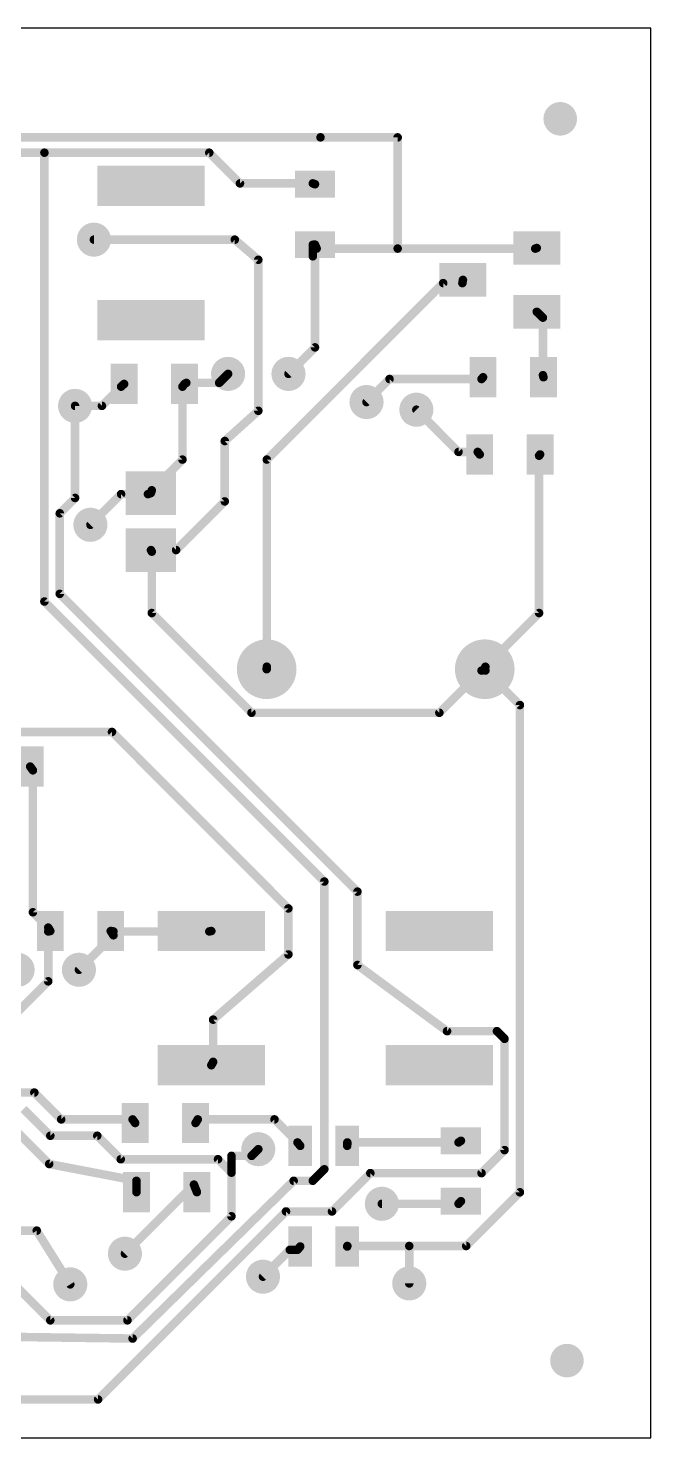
# Model space of a CAD drawing. Extents: x 0 to 99, y 0 to 42.
# Drawn here: x 80.44 to 99, y 0 to 42 of the extents above; entities that cross this region are included whole.
import ezdxf

# ---------------------------------------------------------------- set-up
doc = ezdxf.new("R2010")
doc.units = 0
for name, color, linetype in [('1', 14, 'CONTINUOUS'), ('17', 94, 'CONTINUOUS'), ('18', 94, 'CONTINUOUS'), ('20', 178, 'CONTINUOUS')]:
    doc.layers.add(name, color=color, linetype=linetype)

# ---------------------------------------------------------------- blocks, each defined once
blk = doc.blocks.new('RECT')
blk.add_solid([(-0.5, -0.5), (0.5, -0.5), (-0.5, 0.5), (0.5, 0.5)])
blk = doc.blocks.new('PIE')
at = {"const_width": 0.5}
blk.add_lwpolyline([(0, -0.25, 1), (0, 0.25, 1), (0, -0.25)], format="xyb", dxfattribs=at)
blk = doc.blocks.new('ROUNDP')
at = {"const_width": 0.5}
blk.add_lwpolyline([(0, -0.25, 1), (0, 0.25, 1), (0, -0.25)], format="xyb", dxfattribs=at)
blk = doc.blocks.new('ROUNDV')
at = {"const_width": 0.5}
blk.add_lwpolyline([(0, -0.25, 1), (0, 0.25, 1), (0, -0.25)], format="xyb", dxfattribs=at)

msp = doc.modelspace()

# ---------------------------------------------------------------- linework, layer by layer
at = {"layer": '1', "const_width": 0.254}
for points in [[(89.154, 38.7477), (76.0095, 38.7477)], [(91.4541, 38.7476), (89.154, 38.7477)], [(91.4541, 35.433), (91.4541, 38.7476)], [(78.2955, 38.2905), (80.9244, 38.2905)], [(80.9244, 38.2905), (85.8393, 38.2905)], [(80.9244, 38.2905), (80.9244, 24.9174)], [(85.8393, 38.2905), (86.7537, 37.3761)], [(86.7537, 37.3761), (88.9254, 37.3761)], [(88.9254, 37.3761), (88.99, 37.35)], [(86.6, 35.7), (82.4, 35.7)], [(87.3, 35.1), (86.6, 35.7)], [(88.9254, 35.5473), (88.99, 35.55)], [(88.9254, 35.2044), (88.9254, 35.5473)], [(89.0397, 35.433), (88.99, 35.55)], [(88.99, 35.55), (88.99, 32.49)], [(89.0397, 35.433), (91.4541, 35.433)], [(91.4541, 35.433), (95.5548, 35.433)], [(95.5548, 35.433), (95.6, 35.45)], [(87.3, 30.6), (87.3, 35.1)], [(87.5538, 29.1465), (92.8116, 34.4043)], [(92.8116, 34.4043), (93.3831, 34.4043)], [(93.3831, 34.4043), (93.4, 34.5)], [(95.6691, 33.4899), (95.6, 33.55)], [(95.6691, 33.4899), (95.7834, 33.3756)], [(95.7834, 33.3756), (95.7834, 31.6611)], [(88.99, 32.49), (88.2, 31.7)], [(83.2104, 31.3182), (83.3, 31.4)], [(85.0392, 31.3182), (85.1, 31.4)], [(85.1535, 31.4325), (85.1, 31.4)], [(85.1535, 31.4325), (86.1325, 31.4325)], [(86.1325, 31.4325), (86.4, 31.7)], [(90.5256, 30.861), (91.2114, 31.5468)], [(91.2114, 31.5468), (93.9546, 31.5468)], [(93.9546, 31.5468), (94, 31.6)], [(95.7834, 31.6611), (95.8, 31.6)], [(83.2104, 31.3182), (82.6389, 30.7467)], [(85.0392, 29.1465), (85.0392, 31.3182)], [(82.6389, 30.7467), (81.8388, 30.7467)], [(81.8388, 28.0035), (81.8388, 30.7467)], [(86.3, 29.7), (87.3, 30.6)], [(92.0115, 30.6324), (93.2688, 29.3751)], [(86.3, 27.9), (86.3, 29.7)], [(93.2688, 29.3751), (93.8403, 29.3751)], [(93.8403, 29.3751), (93.9, 29.3)], [(95.6691, 29.2608), (95.7, 29.3)], [(84.1248, 28.2321), (85.0392, 29.1465)], [(87.5538, 22.9743), (87.5538, 29.1465)], [(95.6691, 24.5745), (95.6691, 29.2608)], [(82.296, 27.2034), (83.2104, 28.1178)], [(83.2104, 28.1178), (84.0105, 28.1178)], [(84.0105, 28.1178), (84.1, 28.15)], [(84.1248, 28.2321), (84.1, 28.15)], [(81.3816, 27.5463), (81.8388, 28.0035)], [(84.85, 26.45), (86.3, 27.9)], [(81.3816, 25.146), (81.3816, 27.5463)], [(84.1248, 26.4033), (84.1, 26.45)], [(84.1, 26.45), (84.85, 26.45)], [(84.1248, 24.5745), (84.1248, 26.4033)], [(90.2542, 16.2734), (81.3816, 25.146)], [(80.9244, 24.9174), (89.2683, 16.5735)], [(87.0966, 21.6027), (84.1248, 24.5745)], [(94.0689, 22.9743), (95.6691, 24.5745)], [(87.5538, 22.9743), (87.55, 22.9)], [(94.0689, 22.9743), (94.05, 22.9)], [(93.9546, 22.86), (92.6973, 21.6027)], [(93.9546, 22.86), (94.05, 22.9)], [(94.0689, 22.86), (94.05, 22.9)], [(94.0689, 22.86), (95.0976, 21.8313)], [(95.0976, 21.8313), (95.0976, 7.3152)], [(92.6973, 21.6027), (87.0966, 21.6027)], [(79.4385, 21.0312), (82.9389, 21.0312)], [(82.9389, 21.0312), (88.1967, 15.7734)], [(80.5815, 19.8882), (80.5, 20)], [(80.5815, 15.6591), (80.5815, 19.8882)], [(89.2683, 16.5735), (89.2683, 8.001)], [(90.2542, 14.0875), (90.2542, 16.2734)], [(81.0387, 15.2019), (80.5815, 15.6591)], [(88.1967, 15.7734), (88.1967, 14.4018)], [(81.0387, 15.2019), (81.1, 15.1)], [(81.0387, 15.0876), (81.1, 15.1)], [(81.0387, 13.6017), (81.0387, 15.0876)], [(82.9818, 15.0876), (82.9, 15.1)], [(82.9818, 14.9733), (82.9, 15.1)], [(85.8393, 15.0876), (82.9818, 15.0876)], [(85.8393, 15.0876), (85.9, 15.1)], [(82.9818, 14.9733), (81.9531, 13.9446)], [(88.1967, 14.4018), (85.9536, 12.4587)], [(92.9259, 12.1158), (90.2542, 14.0875)], [(78.867, 11.43), (81.0387, 13.6017)], [(85.9536, 12.4587), (85.9536, 11.2014)], [(94.4118, 12.1158), (92.9259, 12.1158)], [(94.6404, 11.8872), (94.4118, 12.1158)], [(94.6404, 8.5725), (94.6404, 11.8872)], [(85.9536, 11.2014), (85.9, 11.1)], [(67.6656, 10.287), (80.6242, 10.287)], [(80.6242, 10.287), (81.4243, 9.4869)], [(81.1, 9), (80.3, 9.8)], [(79.8956, 9.3298), (81.0673, 8.1581)], [(81.4243, 9.4869), (83.5533, 9.4869)], [(83.5533, 9.4869), (83.63, 9.38)], [(85.4964, 9.4869), (85.43, 9.38)], [(85.4964, 9.4869), (87.7824, 9.4869)], [(87.7824, 9.4869), (88.4682, 8.8011)], [(82.5, 9), (81.1, 9)], [(83.2, 8.3), (82.5, 9)], [(88.4682, 8.8011), (88.55, 8.7)], [(89.9541, 8.8011), (89.95, 8.7)], [(93.2688, 8.8011), (89.9541, 8.8011)], [(93.2688, 8.8011), (93.34, 8.85)], [(86.1, 8.3), (83.2, 8.3)], [(86.5, 7.9), (86.1, 8.3)], [(86.5, 7.9), (86.5, 8.4)], [(86.5, 8.4), (87.1, 8.4)], [(87.1, 8.4), (87.3, 8.6)], [(93.9546, 7.8867), (94.6404, 8.5725)], [(81.0673, 8.1581), (83.6676, 7.6581)], [(86.5, 6.6), (86.5, 7.9)], [(89.2683, 8.001), (88.9254, 7.6581)], [(89.4969, 6.7437), (90.6399, 7.8867)], [(90.6399, 7.8867), (93.9546, 7.8867)], [(85.3821, 7.5438), (83.3247, 5.4864)], [(88.3539, 7.6581), (83.5534, 2.9576)], [(83.6676, 7.6581), (83.67, 7.32)], [(85.3821, 7.5438), (85.47, 7.32)], [(88.9254, 7.6581), (88.3539, 7.6581)], [(93.2688, 6.9723), (93.34, 7.05)], [(95.0976, 7.3152), (93.4974, 5.715)], [(82.5246, 1.143), (88.1253, 6.7437)], [(83.4, 3.5), (86.5, 6.6)], [(88.1253, 6.7437), (89.4969, 6.7437)], [(90.9828, 6.9723), (93.2688, 6.9723)], [(80.6957, 6.1721), (79.8957, 6.1722)], [(81.6956, 4.572), (80.6957, 6.1721)], [(87.4395, 4.8006), (88.2396, 5.6007)], [(88.2396, 5.6007), (88.4682, 5.6007)], [(88.4682, 5.6007), (88.55, 5.7)], [(89.9541, 5.715), (89.95, 5.7)], [(89.9541, 5.715), (91.8, 5.715)], [(93.4974, 5.715), (91.8, 5.715)], [(91.8, 5.715), (91.8, 4.6)], [(79.35, 5.25), (81.1, 3.5)], [(81.1, 3.5), (83.4, 3.5)], [(83.5534, 2.9576), (76.2239, 3.0576)], [(18.4023, 1.143), (82.5246, 1.143)]]:
    msp.add_lwpolyline(points, dxfattribs=at)
at = {"layer": '1', "const_width": 0.127}
for points in [[(89.154, 38.8112, 1), (89.154, 38.6842)], [(89.154, 38.6842, 1), (89.154, 38.8112)], [(91.5176, 38.7476, 1), (91.3906, 38.7476)], [(91.4541, 38.6841, 1), (91.4541, 38.8111)], [(80.9244, 38.354, 1), (80.9244, 38.227)], [(80.9879, 38.2905, 1), (80.8609, 38.2905)], [(80.9244, 38.227, 1), (80.9244, 38.354)], [(85.8842, 38.3354, 1), (85.7944, 38.2456)], [(85.8393, 38.227, 1), (85.8393, 38.354)], [(86.7537, 37.4396, 1), (86.7537, 37.3126)], [(86.7088, 37.3312, 1), (86.7986, 37.421)], [(88.9492, 37.435, 1), (88.9016, 37.3172)], [(88.9254, 37.3126, 1), (88.9254, 37.4396)], [(88.9662, 37.2911, 1), (89.0138, 37.4089)], [(82.4, 35.7635, 1), (82.4, 35.6365)], [(86.6413, 35.7482, 1), (86.5587, 35.6518)], [(86.6, 35.6365, 1), (86.6, 35.7635)], [(88.9889, 35.5473, 1), (88.8619, 35.5473)], [(88.9227, 35.6107, 1), (88.9281, 35.4839)], [(89.0535, 35.55, 1), (88.9265, 35.55)], [(89.0484, 35.5748, 1), (88.9316, 35.5252)], [(89.0397, 35.4965, 1), (89.0397, 35.3695)], [(88.9813, 35.4082, 1), (89.0981, 35.4578)], [(88.9927, 35.4866, 1), (88.9873, 35.6134)], [(91.4541, 35.4965, 1), (91.4541, 35.3695)], [(91.3906, 35.433, 1), (91.5176, 35.433)], [(91.4541, 35.3695, 1), (91.4541, 35.4965)], [(95.5324, 35.4924, 1), (95.5772, 35.3736)], [(95.5548, 35.3695, 1), (95.5548, 35.4965)], [(95.6224, 35.3906, 1), (95.5776, 35.5094)], [(87.3635, 35.1, 1), (87.2365, 35.1)], [(87.2587, 35.0518, 1), (87.3413, 35.1482)], [(88.8619, 35.2044, 1), (88.9889, 35.2044)], [(92.8116, 34.4678, 1), (92.8116, 34.3408)], [(92.8565, 34.3594, 1), (92.7667, 34.4492)], [(93.3206, 34.4153, 1), (93.4456, 34.3933)], [(93.4625, 34.489, 1), (93.3375, 34.511)], [(93.3831, 34.3408, 1), (93.3831, 34.4678)], [(95.6417, 33.5979, 1), (95.5583, 33.5021)], [(95.714, 33.5348, 1), (95.6242, 33.445)], [(95.6274, 33.442, 1), (95.7108, 33.5378)], [(95.8469, 33.3756, 1), (95.7199, 33.3756)], [(95.7385, 33.3307, 1), (95.8283, 33.4205)], [(88.9265, 32.49, 1), (89.0535, 32.49)], [(89.0349, 32.4451, 1), (88.9451, 32.5349)], [(83.3428, 31.3531, 1), (83.2572, 31.4469)], [(85.067, 31.4543, 1), (85.133, 31.3457)], [(85.151, 31.3621, 1), (85.049, 31.4379)], [(85.1535, 31.496, 1), (85.1535, 31.369)], [(85.1865, 31.3782, 1), (85.1205, 31.4868)], [(86.0876, 31.4774, 1), (86.1774, 31.3876)], [(86.1325, 31.369, 1), (86.1325, 31.496)], [(86.4449, 31.6551, 1), (86.3551, 31.7449)], [(88.1551, 31.7449, 1), (88.2449, 31.6551)], [(91.2114, 31.6103, 1), (91.2114, 31.4833)], [(91.2563, 31.5019, 1), (91.1665, 31.5917)], [(93.9063, 31.588, 1), (94.0029, 31.5056)], [(94.0483, 31.5588, 1), (93.9517, 31.6412)], [(93.9546, 31.4833, 1), (93.9546, 31.6103)], [(95.8447, 31.6777, 1), (95.7221, 31.6445)], [(95.7199, 31.6611, 1), (95.8469, 31.6611)], [(95.7387, 31.5834, 1), (95.8613, 31.6166)], [(83.1676, 31.3651, 1), (83.2532, 31.2713)], [(83.2553, 31.2733, 1), (83.1655, 31.3631)], [(85.1027, 31.3182, 1), (84.9757, 31.3182)], [(84.9882, 31.3561, 1), (85.0902, 31.2803)], [(81.8388, 30.8102, 1), (81.8388, 30.6832)], [(81.9023, 30.7467, 1), (81.7753, 30.7467)], [(82.594, 30.7916, 1), (82.6838, 30.7018)], [(82.6389, 30.6832, 1), (82.6389, 30.8102)], [(87.2365, 30.6, 1), (87.3635, 30.6)], [(87.3425, 30.5528, 1), (87.2575, 30.6472)], [(90.4807, 30.9059, 1), (90.5705, 30.8161)], [(92.0564, 30.6773, 1), (91.9666, 30.5875)], [(86.3635, 29.7, 1), (86.2365, 29.7)], [(86.2575, 29.7472, 1), (86.3425, 29.6528)], [(93.2688, 29.4386, 1), (93.2688, 29.3116)], [(93.2239, 29.3302, 1), (93.3137, 29.42)], [(93.89, 29.4146, 1), (93.7906, 29.3356)], [(93.8403, 29.3116, 1), (93.8403, 29.4386)], [(93.8503, 29.2605, 1), (93.9497, 29.3395)], [(95.7499, 29.2607, 1), (95.6501, 29.3393)], [(84.9757, 29.1465, 1), (85.1027, 29.1465)], [(85.0841, 29.1016, 1), (84.9943, 29.1914)], [(87.6173, 29.1465, 1), (87.4903, 29.1465)], [(87.5089, 29.1914, 1), (87.5987, 29.1016)], [(95.7326, 29.2608, 1), (95.6056, 29.2608)], [(95.6192, 29.3001, 1), (95.719, 29.2215)], [(83.2104, 28.1813, 1), (83.2104, 28.0543)], [(83.2553, 28.0729, 1), (83.1655, 28.1627)], [(83.989, 28.1776, 1), (84.032, 28.058)], [(84.0105, 28.0543, 1), (84.0105, 28.1813)], [(84.0392, 28.1684, 1), (84.1608, 28.1316)], [(84.0799, 28.277, 1), (84.1697, 28.1872)], [(84.1856, 28.2137, 1), (84.064, 28.2505)], [(84.1215, 28.0902, 1), (84.0785, 28.2098)], [(81.7753, 28.0035, 1), (81.9023, 28.0035)], [(81.8837, 27.9586, 1), (81.7939, 28.0484)], [(86.2365, 27.9, 1), (86.3635, 27.9)], [(86.3449, 27.8551, 1), (86.2551, 27.9449)], [(81.4451, 27.5463, 1), (81.3181, 27.5463)], [(81.3367, 27.5912, 1), (81.4265, 27.5014)], [(82.2511, 27.2483, 1), (82.3409, 27.1585)], [(84.1561, 26.4798, 1), (84.0439, 26.4202)], [(84.1, 26.5135, 1), (84.1, 26.3865)], [(84.1883, 26.4033, 1), (84.0613, 26.4033)], [(84.0687, 26.3735, 1), (84.1809, 26.4331)], [(84.8051, 26.4949, 1), (84.8949, 26.4051)], [(84.85, 26.3865, 1), (84.85, 26.5135)], [(81.4265, 25.1909, 1), (81.3367, 25.1011)], [(81.3181, 25.146, 1), (81.4451, 25.146)], [(80.9693, 24.9623, 1), (80.8795, 24.8725)], [(80.8609, 24.9174, 1), (80.9879, 24.9174)], [(84.1697, 24.6194, 1), (84.0799, 24.5296)], [(84.0613, 24.5745, 1), (84.1883, 24.5745)], [(95.6056, 24.5745, 1), (95.7326, 24.5745)], [(95.714, 24.5296, 1), (95.6242, 24.6194)], [(87.6172, 22.9711, 1), (87.4904, 22.9775)], [(94.1304, 22.9586, 1), (94.0074, 22.99)], [(87.4866, 22.9032, 1), (87.6134, 22.8968)], [(87.4903, 22.9743, 1), (87.6173, 22.9743)], [(93.93, 22.9186, 1), (93.9792, 22.8014)], [(93.9995, 22.8151, 1), (93.9097, 22.9049)], [(94.1074, 22.9271, 1), (93.9926, 22.8729)], [(93.9885, 22.9157, 1), (94.1115, 22.8843)], [(94.024, 23.0192, 1), (94.1138, 22.9294)], [(94.1138, 22.9049, 1), (94.024, 22.8151)], [(94.0115, 22.8329, 1), (94.1263, 22.8871)], [(94.0746, 22.8414, 1), (94.0254, 22.9586)], [(95.1611, 21.8313, 1), (95.0341, 21.8313)], [(95.0527, 21.7864, 1), (95.1425, 21.8762)], [(87.0966, 21.6662, 1), (87.0966, 21.5392)], [(87.0517, 21.5578, 1), (87.1415, 21.6476)], [(92.6524, 21.6476, 1), (92.7422, 21.5578)], [(92.6973, 21.5392, 1), (92.6973, 21.6662)], [(82.9838, 21.0761, 1), (82.894, 20.9863)], [(82.9389, 20.9677, 1), (82.9389, 21.0947)], [(80.5513, 20.0374, 1), (80.4487, 19.9626)], [(80.645, 19.8882, 1), (80.518, 19.8882)], [(80.5302, 19.8508, 1), (80.6328, 19.9256)], [(89.3318, 16.5735, 1), (89.2048, 16.5735)], [(89.2234, 16.5286, 1), (89.3132, 16.6184)], [(90.3177, 16.2734, 1), (90.1907, 16.2734)], [(90.2093, 16.2285, 1), (90.2991, 16.3183)], [(80.6264, 15.704, 1), (80.5366, 15.6142)], [(80.518, 15.6591, 1), (80.645, 15.6591)], [(88.2602, 15.7734, 1), (88.1332, 15.7734)], [(88.1518, 15.7285, 1), (88.2416, 15.8183)], [(81.0931, 15.2346, 1), (80.9843, 15.1692)], [(81.1022, 15.0876, 1), (80.9752, 15.0876)], [(81.0261, 15.1498, 1), (81.0513, 15.0254)], [(80.9938, 15.157, 1), (81.0836, 15.2468)], [(81.0456, 15.0673, 1), (81.1544, 15.1327)], [(81.1126, 15.0378, 1), (81.0874, 15.1622)], [(82.9095, 15.1628, 1), (82.8905, 15.0372)], [(82.9533, 15.1344, 1), (82.8467, 15.0656)], [(82.9818, 15.1511, 1), (82.9818, 15.0241)], [(82.9723, 15.0248, 1), (82.9913, 15.1504)], [(85.8266, 15.1498, 1), (85.852, 15.0254)], [(85.8393, 15.0241, 1), (85.8393, 15.1511)], [(85.9127, 15.0378, 1), (85.8873, 15.1622)], [(82.9285, 14.9389, 1), (83.0351, 15.0077)], [(83.0267, 14.9284, 1), (82.9369, 15.0182)], [(88.1332, 14.4018, 1), (88.2602, 14.4018)], [(88.2383, 14.3538, 1), (88.1551, 14.4498)], [(81.9082, 13.9895, 1), (81.998, 13.8997)], [(90.2919, 14.1386, 1), (90.2165, 14.0364)], [(90.1907, 14.0875, 1), (90.3177, 14.0875)], [(80.9752, 13.6017, 1), (81.1022, 13.6017)], [(81.0836, 13.5568, 1), (80.9938, 13.6466)], [(86.0171, 12.4587, 1), (85.8901, 12.4587)], [(85.912, 12.5067, 1), (85.9952, 12.4107)], [(92.9259, 12.1793, 1), (92.9259, 12.0523)], [(92.8882, 12.0647, 1), (92.9636, 12.1669)], [(94.4567, 12.1607, 1), (94.3669, 12.0709)], [(94.4118, 12.0523, 1), (94.4118, 12.1793)], [(94.7039, 11.8872, 1), (94.5769, 11.8872)], [(94.5955, 11.8423, 1), (94.6853, 11.9321)], [(85.8439, 11.1297, 1), (85.9561, 11.0703)], [(85.8901, 11.2014, 1), (86.0171, 11.2014)], [(86.0097, 11.1717, 1), (85.8975, 11.2311)], [(80.6691, 10.3319, 1), (80.5793, 10.2421)], [(80.6242, 10.2235, 1), (80.6242, 10.3505)], [(81.4243, 9.5504, 1), (81.4243, 9.4234)], [(81.3794, 9.442, 1), (81.4692, 9.5318)], [(83.6049, 9.5239, 1), (83.5017, 9.4499)], [(83.5533, 9.4234, 1), (83.5533, 9.5504)], [(83.5784, 9.343, 1), (83.6816, 9.417)], [(85.3761, 9.4135, 1), (85.4839, 9.3465)], [(85.4964, 9.5504, 1), (85.4964, 9.4234)], [(85.5503, 9.4534, 1), (85.4425, 9.5204)], [(87.8273, 9.5318, 1), (87.7375, 9.442)], [(87.7824, 9.4234, 1), (87.7824, 9.5504)], [(81.1, 9.0635, 1), (81.1, 8.9365)], [(81.0551, 8.9551, 1), (81.1449, 9.0449)], [(82.5449, 9.0449, 1), (82.4551, 8.9551)], [(82.5, 8.9365, 1), (82.5, 9.0635)], [(88.5176, 8.841, 1), (88.4188, 8.7612)], [(88.4233, 8.7562, 1), (88.5131, 8.846)], [(89.9541, 8.8646, 1), (89.9541, 8.7376)], [(90.0175, 8.7985, 1), (89.8907, 8.8037)], [(93.2329, 8.8534, 1), (93.3047, 8.7488)], [(93.2688, 8.7376, 1), (93.2688, 8.8646)], [(93.3759, 8.7977, 1), (93.3041, 8.9023)], [(83.2, 8.3635, 1), (83.2, 8.2365)], [(83.1551, 8.2551, 1), (83.2449, 8.3449)], [(86.1449, 8.3449, 1), (86.0551, 8.2551)], [(86.1, 8.2365, 1), (86.1, 8.3635)], [(86.5635, 8.4, 1), (86.4365, 8.4)], [(86.5, 8.4635, 1), (86.5, 8.3365)], [(87.0551, 8.4449, 1), (87.1449, 8.3551)], [(87.1, 8.3365, 1), (87.1, 8.4635)], [(87.3449, 8.5551, 1), (87.2551, 8.6449)], [(88.5006, 8.6601, 1), (88.5994, 8.7399)], [(89.8866, 8.7026, 1), (90.0134, 8.6974)], [(94.5769, 8.5725, 1), (94.7039, 8.5725)], [(94.6853, 8.5276, 1), (94.5955, 8.6174)], [(81.0793, 8.2205, 1), (81.0553, 8.0957)], [(81.0224, 8.1132, 1), (81.1122, 8.203)], [(86.5635, 7.9, 1), (86.4365, 7.9)], [(86.4551, 7.8551, 1), (86.5449, 7.9449)], [(89.2048, 8.001, 1), (89.3318, 8.001)], [(89.3132, 7.9561, 1), (89.2234, 8.0459)], [(90.6399, 7.9502, 1), (90.6399, 7.8232)], [(90.6848, 7.8418, 1), (90.595, 7.9316)], [(93.9097, 7.9316, 1), (93.9995, 7.8418)], [(93.9546, 7.8232, 1), (93.9546, 7.9502)], [(83.7311, 7.6586, 1), (83.6041, 7.6576)], [(83.6556, 7.5957, 1), (83.6796, 7.7205)], [(85.4412, 7.567, 1), (85.323, 7.5206)], [(85.427, 7.4989, 1), (85.3372, 7.5887)], [(86.4365, 7.9, 1), (86.5635, 7.9)], [(88.3539, 7.7216, 1), (88.3539, 7.5946)], [(88.3983, 7.6127, 1), (88.3095, 7.7035)], [(88.8805, 7.703, 1), (88.9703, 7.6132)], [(88.9254, 7.5946, 1), (88.9254, 7.7216)], [(83.6065, 7.3195, 1), (83.7335, 7.3205)], [(85.4109, 7.2968, 1), (85.5291, 7.3432)], [(93.3868, 7.0071, 1), (93.2932, 7.0929)], [(95.0341, 7.3152, 1), (95.1611, 7.3152)], [(95.1425, 7.2703, 1), (95.0527, 7.3601)], [(86.5449, 6.5551, 1), (86.4551, 6.6449)], [(88.1253, 6.8072, 1), (88.1253, 6.6802)], [(88.1702, 6.6988, 1), (88.0804, 6.7886)], [(89.452, 6.7886, 1), (89.5418, 6.6988)], [(89.4969, 6.6802, 1), (89.4969, 6.8072)], [(90.9828, 7.0358, 1), (90.9828, 6.9088)], [(93.222, 7.0152, 1), (93.3156, 6.9294)], [(93.2688, 6.9088, 1), (93.2688, 7.0358)], [(86.4365, 6.6, 1), (86.5635, 6.6)], [(80.7496, 6.2058, 1), (80.6418, 6.1384)], [(80.6957, 6.1086, 1), (80.6957, 6.2356)], [(83.2798, 5.5313, 1), (83.3696, 5.4415)], [(88.2396, 5.6642, 1), (88.2396, 5.5372)], [(88.2845, 5.5558, 1), (88.1947, 5.6456)], [(88.4192, 5.6411, 1), (88.5172, 5.5603)], [(88.4682, 5.5372, 1), (88.4682, 5.6642)], [(88.599, 5.6596, 1), (88.501, 5.7404)], [(89.8887, 5.7167, 1), (90.0113, 5.6833)], [(89.9541, 5.7785, 1), (89.9541, 5.6515)], [(90.0154, 5.6983, 1), (89.8928, 5.7317)], [(91.8, 5.7785, 1), (91.8, 5.6515)], [(91.8635, 5.715, 1), (91.7365, 5.715)], [(91.8, 5.6515, 1), (91.8, 5.7785)], [(93.4525, 5.7599, 1), (93.5423, 5.6701)], [(93.4974, 5.6515, 1), (93.4974, 5.7785)], [(81.6417, 4.5383, 1), (81.7495, 4.6057)], [(87.3946, 4.8455, 1), (87.4844, 4.7557)], [(91.7365, 4.6, 1), (91.8635, 4.6)], [(81.1, 3.5635, 1), (81.1, 3.4365)], [(81.0551, 3.4551, 1), (81.1449, 3.5449)], [(83.3551, 3.5449, 1), (83.4449, 3.4551)], [(83.4, 3.4365, 1), (83.4, 3.5635)], [(83.509, 3.003, 1), (83.5978, 2.9122)], [(83.5525, 2.8941, 1), (83.5543, 3.0211)], [(82.5246, 1.0795, 1), (82.5246, 1.2065)], [(82.4797, 1.1879, 1), (82.5695, 1.0981)]]:
    msp.add_lwpolyline(points, format="xyb", dxfattribs=at)
at = {"layer": '20'}
for p, q in [((99, 42), (0, 42)), ((99, 0), (99, 42)), ((0, 0), (99, 0))]:
    msp.add_line(p, q, dxfattribs=at)

# ---------------------------------------------------------------- block references
at = {"layer": '1'}
for p in [(96.3, 39.3), (96.5, 2.3)]:
    msp.add_blockref('PIE', p, dxfattribs=at)
at = {"layer": '1', "yscale": 1.2}
for p, xscale in [((84.1, 37.3), 3.2), ((84.1, 33.3), 3.2), ((94, 31.6), 0.8), ((95.8, 31.6), 0.8), ((93.9, 29.3), 0.8), ((95.7, 29.3), 0.8), ((80.5, 20), 0.8), ((85.9, 15.1), 3.2), ((92.7, 15.1), 3.2), ((85.9, 11.1), 3.2), ((92.7, 11.1), 3.2), ((83.63, 9.38), 0.8), ((85.43, 9.38), 0.8), ((88.55, 8.7), 0.7), ((89.95, 8.7), 0.7), ((83.67, 7.32), 0.8), ((85.47, 7.32), 0.8), ((88.55, 5.7), 0.7), ((89.95, 5.7), 0.7)]:
    msp.add_blockref('RECT', p, dxfattribs=dict(at, xscale=xscale))
at = {"layer": '1'}
for p, xscale, yscale, rotation in [((88.99, 37.35), 0.8, 1.2, 270), ((88.99, 35.55), 0.8, 1.2, 270), ((83.3, 31.4), 0.8, 1.2, 180), ((85.1, 31.4), 0.8, 1.2, 180), ((84.1, 28.15), 1.3, 1.5, 90), ((84.1, 26.45), 1.3, 1.5, 90), ((81.1, 15.1), 0.8, 1.2, 180), ((82.9, 15.1), 0.8, 1.2, 180), ((93.34, 8.85), 0.8, 1.2, 90), ((93.34, 7.05), 0.8, 1.2, 90)]:
    msp.add_blockref('RECT', p, dxfattribs=dict(at, xscale=xscale, yscale=yscale, rotation=rotation))
at = {"layer": '1', "yscale": 1.4, "rotation": 90}
for p in [(95.6, 35.45), (93.4, 34.5), (95.6, 33.55)]:
    msp.add_blockref('RECT', p, dxfattribs=at)
at = {"layer": '17', "xscale": 1.778, "yscale": 1.778}
for p in [(87.55, 22.9), (94.05, 22.9)]:
    msp.add_blockref('ROUNDP', p, dxfattribs=at)
at = {"layer": '18', "xscale": 1.016, "yscale": 1.016}
for p in [(82.4, 35.7), (86.4, 31.7), (88.2, 31.7), (81.8388, 30.7467), (90.5256, 30.861), (92.0115, 30.6324), (82.296, 27.2034), (80.1243, 13.9446), (81.9531, 13.9446), (87.3, 8.6), (90.9828, 6.9723), (83.3247, 5.4864), (81.6956, 4.572), (87.4395, 4.8006), (91.8, 4.6)]:
    msp.add_blockref('ROUNDV', p, dxfattribs=at)

doc.saveas('drawing.dxf')
